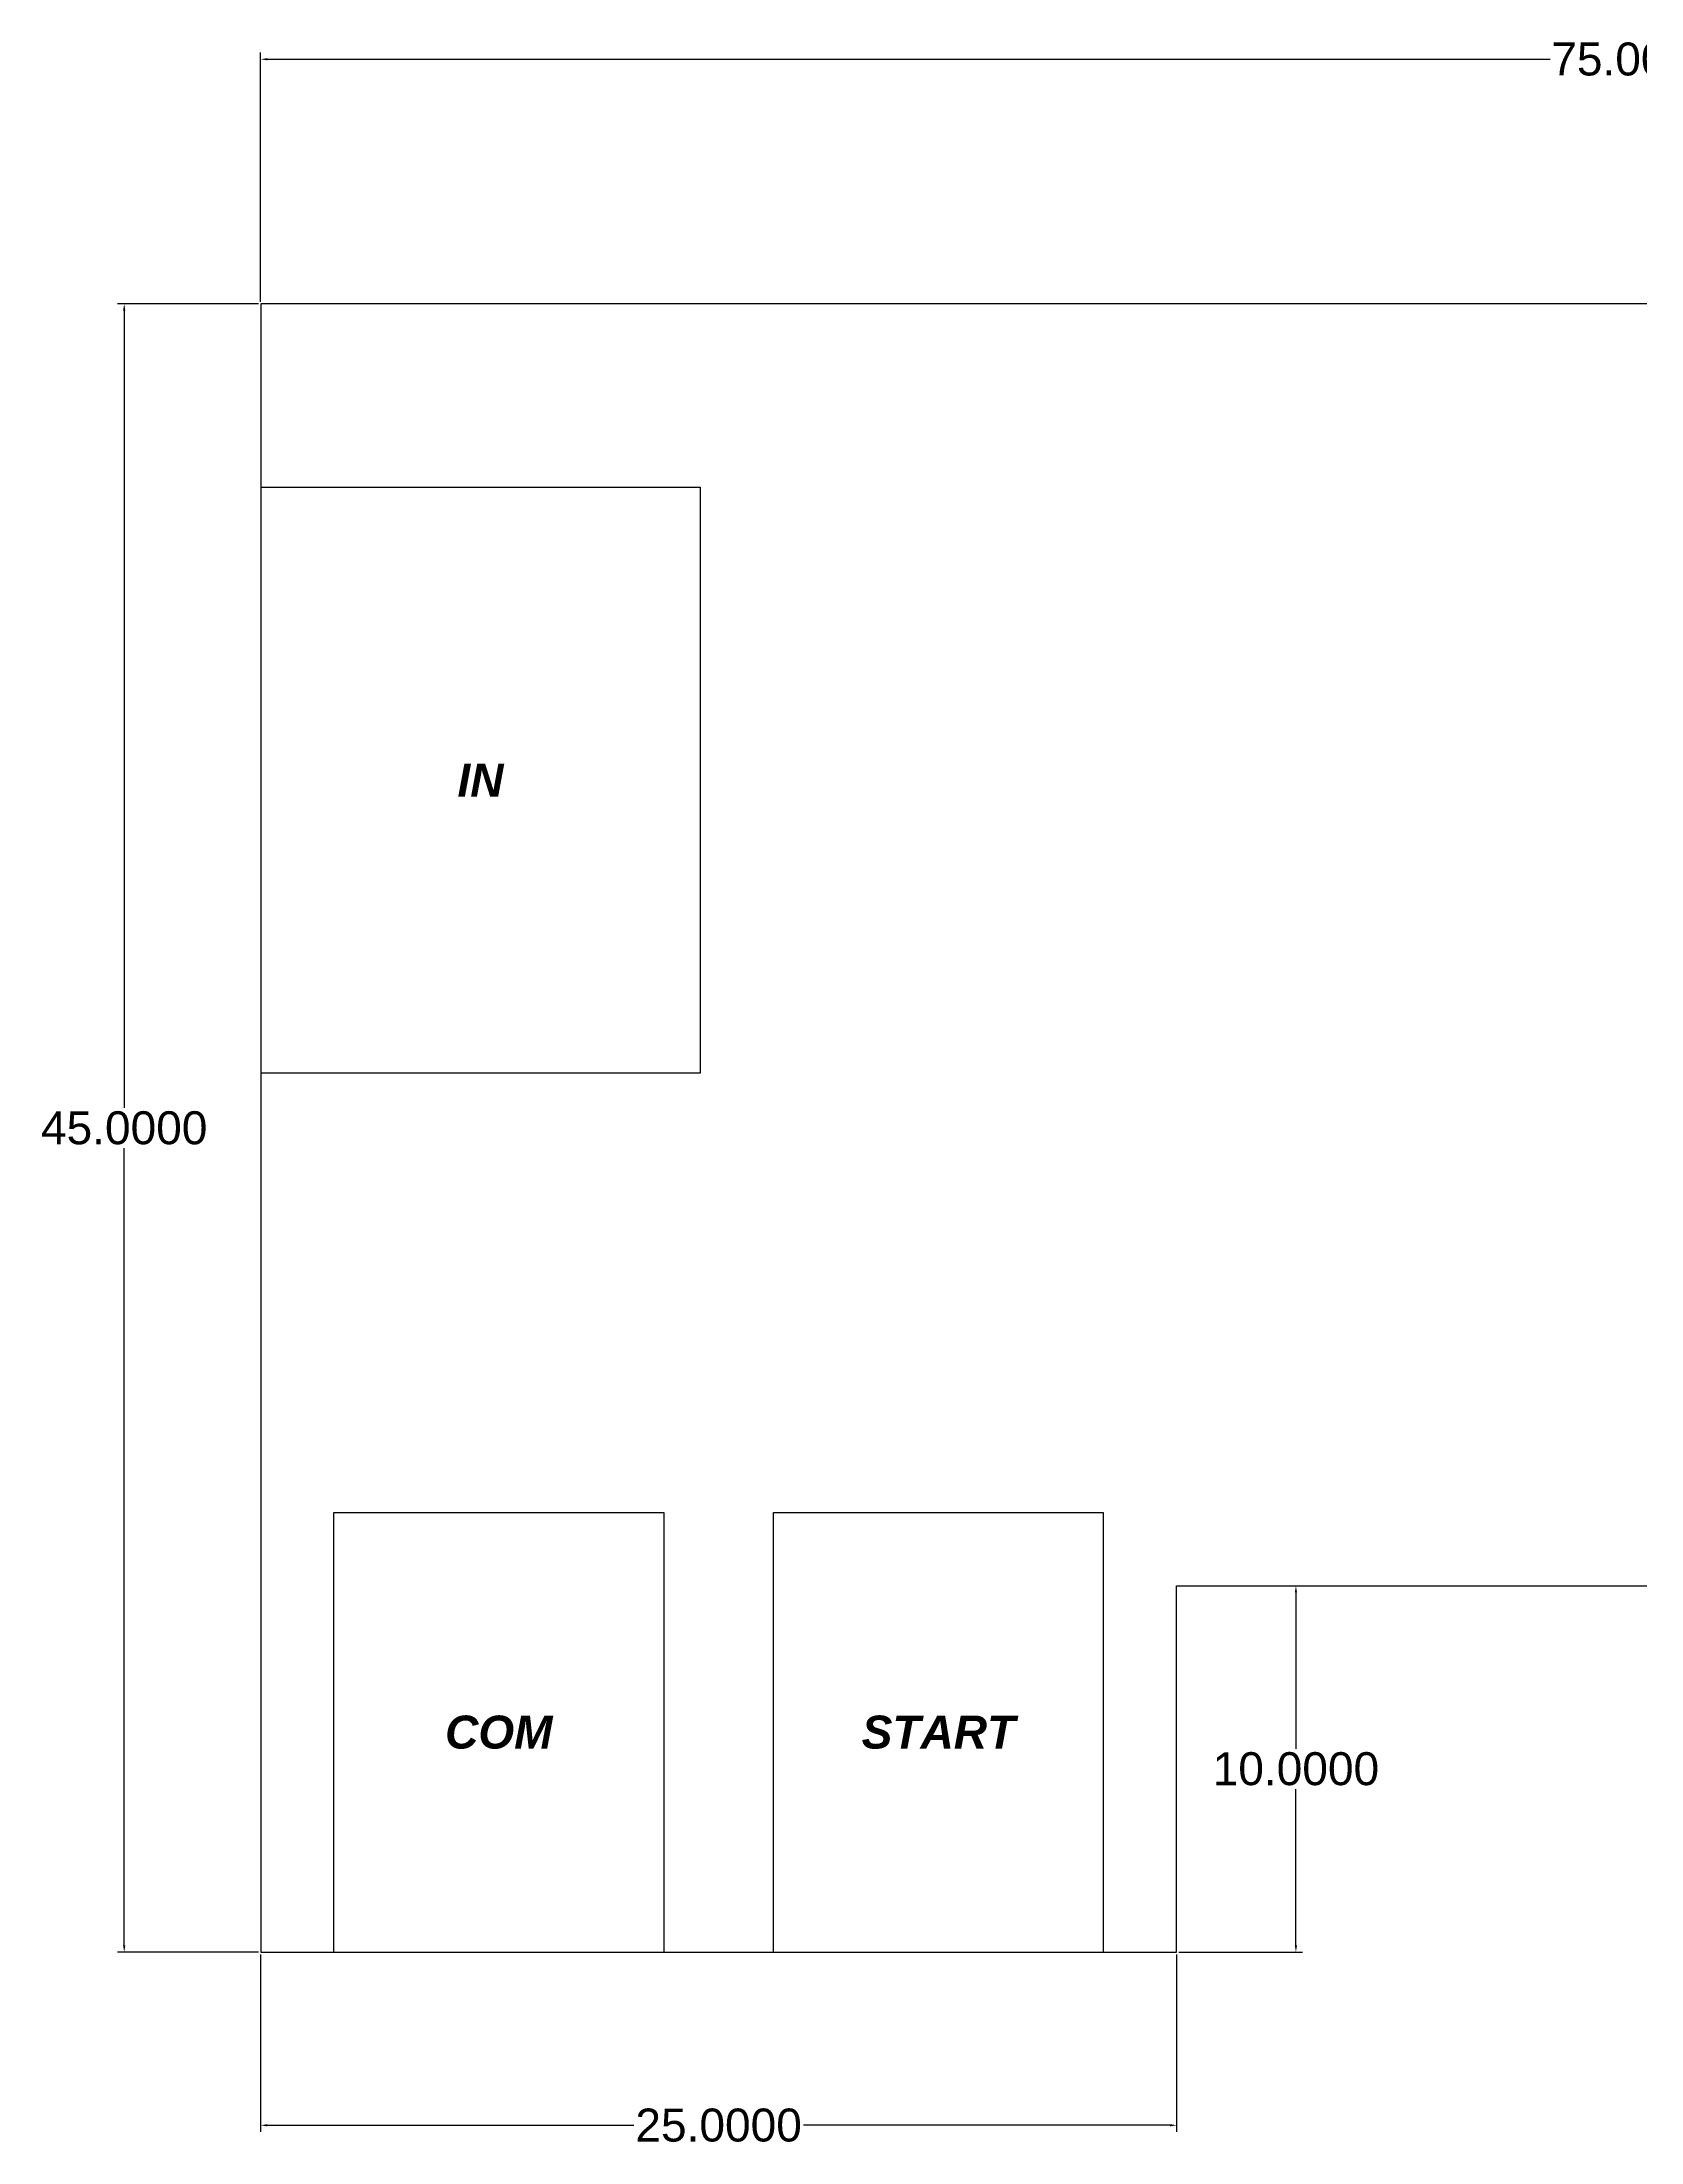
# Model space of a CAD drawing. Header units: inches. Extents: x 20.9 to 108.2, y 7.9 to 65.3.
# Drawn here: x 20.9 to 64.6, y 7.9 to 65.3 of the extents above; entities that cross this region are included whole.
import ezdxf

# ---------------------------------------------------------------- set-up
doc = ezdxf.new("R2010")
doc.units = ezdxf.units.IN
doc.header["$MEASUREMENT"] = 0
doc.layers.add('Kotne linije', color=30, linetype='Continuous')
doc.layers.add('PCB', color=90, linetype='Continuous')
doc.styles.get("Standard").update_dxf_attribs({"font": 'arial.ttf'})
doc.dimstyles.get("Standard").update_dxf_attribs({"dimtxt": 0.18, "dimasz": 0.18, "dimexe": 0.18, "dimexo": 0.0625, "dimgap": 0.09, "dimtad": 0, "dimtih": 1, "dimtoh": 1, "dimdec": 4, "dimzin": 0, "dimdsep": 46, "dimtxsty": 'Standard', "dimcen": 0.09, "dimadec": 0, "dimazin": 0, "dimtfac": 1, "dimtdec": 4, "dimtofl": 0, "dimtmove": 0, "dimatfit": 3, "dimfxl": 1, "dimtolj": 1, "dimtzin": 0, "dimarcsym": 0})

# ---------------------------------------------------------------- blocks, each defined once
blk = doc.blocks.new('*D7')
at = {"layer": 'Defpoints', "color": 0, "transparency": 16777216}
for p in [(51.902, 23.105), (55.16, 23.105), (51.902, 13.105)]:
    blk.add_point(p, dxfattribs=at)
at = {"layer": 'Kotne linije', "color": 0, "lineweight": -2, "transparency": 16777216}
for p, q in [((51.965, 23.105), (55.34, 23.105)), ((55.16, 22.925), (55.16, 18.654)), ((55.16, 13.285), (55.16, 17.555)), ((51.965, 13.105), (55.34, 13.105))]:
    blk.add_line(p, q, dxfattribs=at)
at = {"layer": 'Kotne linije', "color": 0, "transparency": 16777216}
for points in [[(55.13, 22.925), (55.19, 22.925), (55.16, 23.105)], [(55.13, 13.285), (55.19, 13.285), (55.16, 13.105)]]:
    blk.add_solid(points, dxfattribs=at)
at = {"layer": 'Kotne linije', "color": 0, "transparency": 16777216, "insert": (55.16, 18.105), "char_height": 0.18, "attachment_point": 5}
blk.add_mtext('\\A1;{\\H5x;10.0000}', dxfattribs=at)
blk = doc.blocks.new('*D9')
at = {"layer": 'Defpoints', "color": 0, "transparency": 16777216}
for p in [(26.902, 13.105), (51.902, 13.105), (51.902, 8.375)]:
    blk.add_point(p, dxfattribs=at)
at = {"layer": 'Kotne linije', "color": 0, "lineweight": -2, "transparency": 16777216}
for p, q in [((26.902, 13.042), (26.902, 8.195)), ((51.902, 13.042), (51.902, 8.195)), ((27.082, 8.375), (37.088, 8.375)), ((51.722, 8.375), (41.716, 8.375))]:
    blk.add_line(p, q, dxfattribs=at)
at = {"layer": 'Kotne linije', "color": 0, "transparency": 16777216}
for points in [[(27.082, 8.405), (27.082, 8.345), (26.902, 8.375)], [(51.722, 8.405), (51.722, 8.345), (51.902, 8.375)]]:
    blk.add_solid(points, dxfattribs=at)
at = {"layer": 'Kotne linije', "color": 0, "transparency": 16777216, "insert": (39.402, 8.375), "char_height": 0.18, "attachment_point": 5}
blk.add_mtext('\\A1;{\\H5x;25.0000}', dxfattribs=at)
blk = doc.blocks.new('*D10')
at = {"layer": 'Defpoints', "color": 0, "transparency": 16777216}
for p in [(101.902, 64.788), (26.902, 58.105), (101.902, 58.105)]:
    blk.add_point(p, dxfattribs=at)
at = {"layer": 'Kotne linije', "color": 0, "lineweight": -2, "transparency": 16777216}
for p, q in [((26.902, 58.167), (26.902, 64.968)), ((101.902, 58.167), (101.902, 64.968)), ((27.082, 64.788), (62.1, 64.788)), ((101.722, 64.788), (66.705, 64.788))]:
    blk.add_line(p, q, dxfattribs=at)
at = {"layer": 'Kotne linije', "color": 0, "transparency": 16777216}
for points in [[(27.082, 64.818), (27.082, 64.758), (26.902, 64.788)], [(101.722, 64.818), (101.722, 64.758), (101.902, 64.788)]]:
    blk.add_solid(points, dxfattribs=at)
at = {"layer": 'Kotne linije', "color": 0, "transparency": 16777216, "insert": (64.402, 64.788), "char_height": 0.18, "attachment_point": 5}
blk.add_mtext('\\A1;{\\H5x;75.0000}', dxfattribs=at)
blk = doc.blocks.new('*D11')
at = {"layer": 'Defpoints', "color": 0, "transparency": 16777216}
for p in [(26.902, 58.105), (23.177, 13.105), (26.902, 13.105)]:
    blk.add_point(p, dxfattribs=at)
at = {"layer": 'Kotne linije', "color": 0, "lineweight": -2, "transparency": 16777216}
for p, q in [((26.84, 58.105), (22.997, 58.105)), ((23.177, 57.925), (23.177, 36.154)), ((23.177, 13.285), (23.177, 35.055)), ((26.84, 13.105), (22.997, 13.105))]:
    blk.add_line(p, q, dxfattribs=at)
at = {"layer": 'Kotne linije', "color": 0, "transparency": 16777216}
for points in [[(23.147, 57.925), (23.207, 57.925), (23.177, 58.105)], [(23.147, 13.285), (23.207, 13.285), (23.177, 13.105)]]:
    blk.add_solid(points, dxfattribs=at)
at = {"layer": 'Kotne linije', "color": 0, "transparency": 16777216, "insert": (23.177, 35.605), "char_height": 0.18, "attachment_point": 5}
blk.add_mtext('\\A1;{\\H5x;45.0000}', dxfattribs=at)

msp = doc.modelspace()

# ---------------------------------------------------------------- linework, layer by layer
for p, q in [((26.90231, 53.10478), (38.90231, 53.10478)), ((38.90231, 53.10478), (38.90231, 37.10478)), ((38.90231, 37.10478), (26.90231, 37.10478)), ((28.90231, 13.10478), (28.90231, 25.10478)), ((28.90231, 25.10478), (37.90231, 25.10478)), ((37.90231, 25.10478), (37.90231, 13.10478)), ((40.90231, 13.10478), (40.90231, 25.10478)), ((40.90231, 25.10478), (49.90231, 25.10478)), ((49.90231, 25.10478), (49.90231, 13.10478)), ((51.90231, 23.10478), (51.90231, 23.10478))]:
    msp.add_line(p, q)
at = {"layer": 'PCB'}
for p, q in [((101.90231, 58.10478), (26.90231, 58.10478)), ((26.90231, 58.10478), (26.90231, 13.10478)), ((51.90231, 23.10478), (101.90231, 23.10478)), ((51.90231, 13.10478), (51.90231, 23.10478)), ((26.90231, 13.10478), (51.90231, 13.10478))]:
    msp.add_line(p, q, dxfattribs=at)

# ---------------------------------------------------------------- texts
at = {"char_height": 0.9, "attachment_point": 5}
for s, width, insert in [('{\\fArial|b1|i1|c0|p34;IN}', 12, (32.90231, 45.10478)), ('{\\fArial|b1|i1|c0|p34;COM}', 9, (33.40231, 19.10478)), ('{\\fArial|b1|i1|c0|p34;START}', 9, (45.40231, 19.10478))]:
    msp.add_mtext_dynamic_manual_height_columns(s, width=width, gutter_width=1, heights=[0], dxfattribs=dict(at, insert=insert))

# ---------------------------------------------------------------- dimensions: what is measured, and where the dimension line sits
at = {"layer": 'Kotne linije'}
for base, p1, p2, picture, middle in [((101.90231, 64.78813), (26.90231, 58.10478), (101.90231, 58.10478), '*D10', (64.40231, 64.78813)), ((51.90231, 8.37476), (26.90231, 13.10478), (51.90231, 13.10478), '*D9', (39.40231, 8.37476))]:
    dim = msp.add_linear_dim(base=base, p1=p1, p2=p2, text='{\\H5x;<>}', dimstyle='Standard', dxfattribs=at)
    dim.commit()
    dim.dimension.update_dxf_attribs({"geometry": picture, "text_midpoint": middle})
for base, p1, p2, picture, middle in [((23.17712, 13.10478), (26.90231, 58.10478), (26.90231, 13.10478), '*D11', (23.17712, 35.60478)), ((55.15978, 23.10478), (51.90231, 13.10478), (51.90231, 23.10478), '*D7', (55.15978, 18.10478))]:
    dim = msp.add_linear_dim(base=base, p1=p1, p2=p2, angle=90, text='{\\H5x;<>}', dimstyle='Standard', dxfattribs=at)
    dim.commit()
    dim.dimension.update_dxf_attribs({"geometry": picture, "text_midpoint": middle})

doc.saveas('drawing.dxf')
